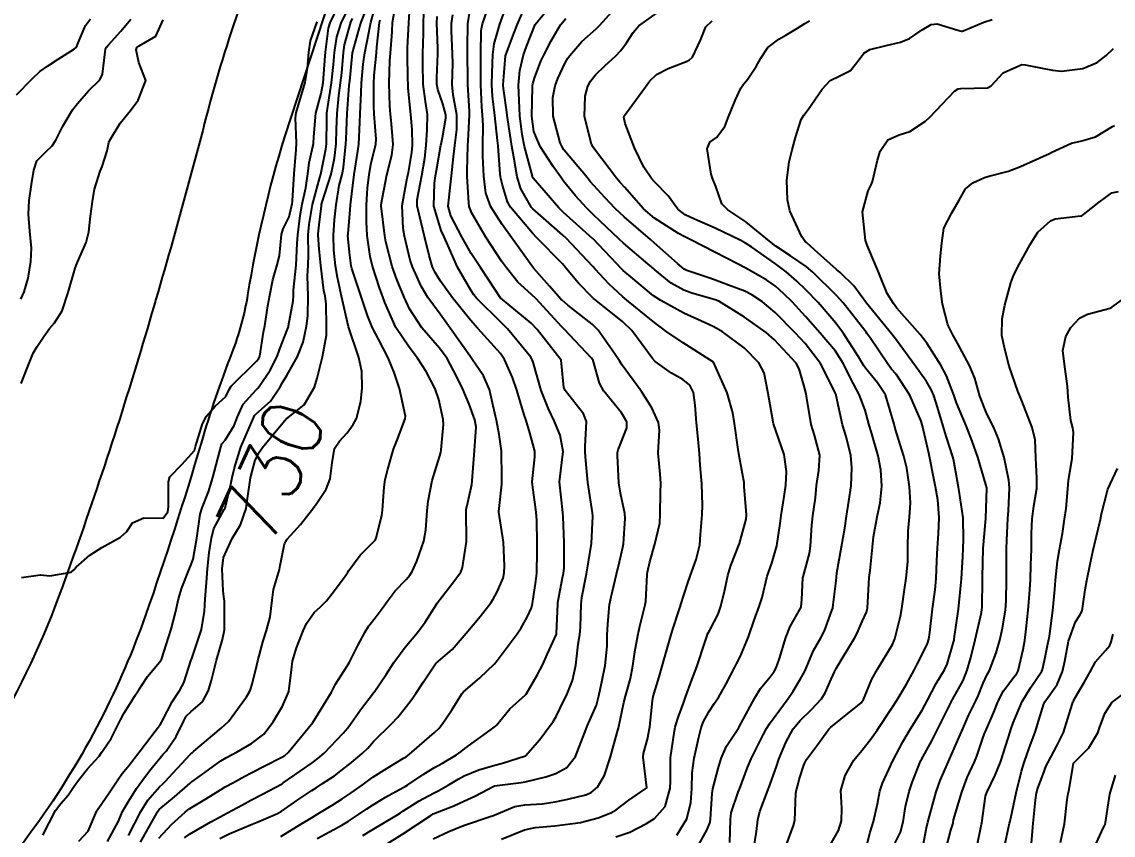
# Model space of a CAD drawing. Header units: metres. Extents: x 318500 to 325275, y 7408834 to 7428799.
# Drawn here: x 322037 to 322108.7, y 7416795.3 to 7416848.7 of the extents above; entities that cross this region are included whole.
import ezdxf
from ezdxf.enums import TextEntityAlignment as Align

# ---------------------------------------------------------------- set-up
doc = ezdxf.new("R2010")
doc.units = ezdxf.units.M
doc.header["$MEASUREMENT"] = 0
for name, color, linetype in [('Cotas', 45, 'Continuous'), ('Curvas de Nivel 1m', 11, 'Continuous'), ('Curvas de Nivel 5m', 15, 'Continuous'), ('Vias Primárias', 230, 'Continuous')]:
    doc.layers.add(name, color=color, linetype=linetype)
doc.styles.add('Style-STANDARD', font='STANDARD.shx')

msp = doc.modelspace()

# ---------------------------------------------------------------- linework, layer by layer
at = {"layer": 'Curvas de Nivel 1m', "flags": 128}
for points, elevation in [([(322060.885, 7416794.597), (322062.047, 7416795.324), (322063.89, 7416796.553), (322063.992, 7416796.621), (322064.062, 7416796.654), (322065.409, 7416797.198), (322066.074, 7416797.491), (322066.781, 7416797.818), (322068.09, 7416798.5), (322069.839, 7416798.729), (322070.095, 7416798.774), (322071.457, 7416799.099), (322072.103, 7416799.308), (322072.836, 7416799.712), (322073.393, 7416800.431), (322074.139, 7416802.352), (322074.17, 7416802.42), (322074.772, 7416803.8), (322074.933, 7416804.409), (322075.148, 7416805.443), (322075.356, 7416806.403), (322075.473, 7416807.661), (322075.492, 7416808.401), (322075.519, 7416809.112), (322075.644, 7416810.399), (322075.739, 7416810.916), (322076.088, 7416812.393), (322076.288, 7416813.216), (322076.521, 7416814.164), (322076.556, 7416814.387), (322076.664, 7416816.048), (322076.648, 7416816.387), (322076.35, 7416817.722), (322076.242, 7416818.392), (322076.168, 7416820.183), (322076.171, 7416820.393), (322076.206, 7416820.569), (322076.389, 7416821.005), (322076.782, 7416822.008), (322076.765, 7416822.386), (322076.419, 7416822.994), (322075.262, 7416824.408), (322074.975, 7416824.942), (322074.552, 7416826.419), (322074.462, 7416826.586), (322072.686, 7416828.447), (322072.493, 7416828.652), (322070.813, 7416830.467), (322070.523, 7416830.75), (322069.623, 7416831.575), (322068.86, 7416832.495), (322068.547, 7416832.952), (322067.519, 7416834.516), (322066.593, 7416836.091), (322066.426, 7416836.532), (322066.394, 7416836.74), (322066.285, 7416838.533), (322066.279, 7416838.879), (322066.328, 7416840.533), (322066.345, 7416840.843), (322066.447, 7416842.532), (322066.443, 7416842.772), (322066.325, 7416844.534), (322066.321, 7416844.919), (322066.317, 7416846.534), (322066.302, 7416846.971), (322066.34, 7416848.536), (322066.645, 7416850.398)], 739), ([(322080.049, 7416795.26), (322080.717, 7416796.33), (322080.987, 7416797.415), (322081.034, 7416798.326), (322081.066, 7416799.365), (322081.203, 7416800.324), (322081.511, 7416801.697), (322081.662, 7416802.317), (322081.788, 7416802.673), (322082.156, 7416803.351), (322082.542, 7416803.929), (322082.786, 7416804.304), (322083.294, 7416805.188), (322083.876, 7416806.293), (322083.986, 7416806.508), (322084.207, 7416806.963), (322084.761, 7416808.282), (322085.143, 7416809.37), (322085.475, 7416810.272), (322085.655, 7416810.873), (322085.999, 7416812.264), (322086.289, 7416813.12), (322086.626, 7416814.255), (322086.847, 7416815.727), (322086.908, 7416816.251), (322087.103, 7416817.494), (322087.209, 7416818.247), (322087.257, 7416819.135), (322087.098, 7416820.249), (322086.41, 7416822.26), (322086.059, 7416824.266), (322085.787, 7416825.604), (322085.452, 7416826.275), (322084.474, 7416827.245), (322083.057, 7416828.304), (322082.495, 7416828.637), (322081.92, 7416828.898), (322080.508, 7416829.535), (322079.008, 7416830.363), (322078.704, 7416830.549), (322078.523, 7416830.677), (322076.898, 7416832.025), (322076.539, 7416832.32), (322076.503, 7416832.354), (322076.466, 7416832.391), (322074.57, 7416834.401), (322074.55, 7416834.42), (322072.596, 7416836.171), (322072.316, 7416836.453), (322070.619, 7416838.396), (322070.59, 7416838.44), (322070.58, 7416838.471), (322070.568, 7416838.523), (322070.053, 7416840.479), (322069.893, 7416841.25), (322069.745, 7416842.484), (322069.699, 7416843.499), (322069.669, 7416844.49), (322069.742, 7416845.462), (322069.998, 7416846.487), (322070.189, 7416847.035), (322070.76, 7416848.48), (322072.362, 7416850.456)], 743), ([(322038.41, 7416795.261), (322039.248, 7416796.882), (322039.595, 7416797.349), (322040.075, 7416797.898), (322040.479, 7416798.471), (322040.75, 7416798.863), (322041.341, 7416799.618), (322042.114, 7416800.457), (322042.276, 7416800.689), (322042.383, 7416800.846), (322042.905, 7416801.616), (322043.528, 7416802.829), (322043.732, 7416803.24), (322044.156, 7416803.912), (322044.509, 7416804.47), (322044.724, 7416804.812), (322045.301, 7416805.685), (322046.199, 7416806.743), (322046.215, 7416806.775), (322046.217, 7416806.79), (322046.691, 7416808.309), (322046.857, 7416808.784), (322047.139, 7416809.878), (322047.328, 7416810.779), (322047.548, 7416811.49), (322048.057, 7416812.772), (322048.126, 7416812.927), (322048.286, 7416813.388), (322048.533, 7416814.767), (322048.753, 7416816.335), (322048.874, 7416816.762), (322049.29, 7416817.812), (322049.576, 7416818.752), (322050.03, 7416820.399), (322050.101, 7416820.744), (322050.182, 7416820.944), (322050.387, 7416821.201), (322050.982, 7416822.151), (322051.212, 7416822.728), (322051.584, 7416823.561), (322052.437, 7416824.508), (322052.541, 7416824.607), (322052.621, 7416824.708), (322053.359, 7416825.792), (322053.81, 7416826.696), (322053.984, 7416827.179), (322054.487, 7416828.479), (322054.547, 7416828.631), (322054.56, 7416828.689), (322054.853, 7416830.346), (322054.871, 7416830.685), (322054.888, 7416831.049), (322055.051, 7416832.682), (322055.129, 7416834.114), (322055.162, 7416834.681), (322055.32, 7416835.948), (322055.46, 7416836.677), (322055.696, 7416837.759), (322055.818, 7416838.672), (322055.912, 7416839.39), (322056.186, 7416840.667), (322056.226, 7416841.097), (322056.341, 7416842.665), (322056.693, 7416843.954), (322056.83, 7416844.658), (322056.965, 7416846.418), (322056.984, 7416846.656), (322057.173, 7416848.234), (322057.303, 7416848.652), (322057.882, 7416849.754)], 728), ([(322040.786, 7416794.863), (322041.387, 7416795.516), (322041.974, 7416796.851), (322042.003, 7416796.908), (322042.062, 7416796.985), (322042.819, 7416798.099), (322043.303, 7416798.832), (322043.622, 7416799.302), (322044.106, 7416799.889), (322044.514, 7416800.414), (322044.809, 7416800.81), (322046.138, 7416802.557), (322046.232, 7416802.696), (322046.28, 7416802.789), (322046.919, 7416804.022), (322047.425, 7416804.777), (322047.682, 7416805.271), (322048.161, 7416806.77), (322048.172, 7416806.799), (322048.201, 7416806.862), (322048.835, 7416808.761), (322049.026, 7416809.97), (322049.086, 7416810.757), (322049.174, 7416811.849), (322049.226, 7416812.756), (322049.346, 7416813.81), (322049.493, 7416814.752), (322049.659, 7416815.4), (322050.328, 7416816.631), (322050.369, 7416816.7), (322050.389, 7416816.739), (322050.772, 7416818.315), (322050.856, 7416818.733), (322051.002, 7416819.366), (322051.43, 7416820.724), (322051.712, 7416821.398), (322052.267, 7416822.712), (322052.315, 7416822.808), (322052.413, 7416822.907), (322053.373, 7416823.753), (322054.015, 7416824.694), (322054.167, 7416824.968), (322054.448, 7416825.442), (322055.142, 7416826.68), (322055.513, 7416827.636), (322055.727, 7416828.671), (322055.814, 7416829.357), (322055.85, 7416830.67), (322055.811, 7416831.949), (322055.844, 7416832.67), (322055.865, 7416833.356), (322055.855, 7416834.671), (322055.903, 7416835.347), (322056.133, 7416836.667), (322056.618, 7416838.445), (322056.678, 7416838.659), (322057.009, 7416840.29), (322057.043, 7416840.654), (322057.063, 7416842.266), (322057.074, 7416842.654), (322057.13, 7416843.099), (322057.385, 7416844.65), (322057.509, 7416845.857), (322057.574, 7416846.647), (322057.717, 7416847.674), (322058.025, 7416848.641), (322058.775, 7416850.083)], 729), ([(322044.044, 7416795.235), (322044.846, 7416796.808), (322045.311, 7416797.561), (322046.085, 7416798.44), (322046.268, 7416798.607), (322046.453, 7416798.786), (322047.237, 7416799.644), (322048.117, 7416800.58), (322048.216, 7416800.671), (322048.339, 7416800.767), (322050.135, 7416802.279), (322050.62, 7416802.733), (322051.785, 7416804.337), (322052.014, 7416804.712), (322052.067, 7416804.816), (322052.177, 7416805.181), (322052.475, 7416806.428), (322052.528, 7416806.707), (322052.886, 7416808.031), (322053.118, 7416808.701), (322053.346, 7416809.586), (322053.473, 7416810.698), (322053.577, 7416811.381), (322053.953, 7416812.693), (322054.016, 7416812.959), (322054.297, 7416814.389), (322054.463, 7416814.688), (322055.335, 7416815.655), (322056.122, 7416816.663), (322056.21, 7416816.784), (322056.334, 7416816.931), (322057.027, 7416817.973), (322057.289, 7416818.646), (322057.431, 7416819.704), (322057.58, 7416820.642), (322057.901, 7416821.123), (322058.396, 7416821.682), (322058.805, 7416822.225), (322059.016, 7416822.624), (322059.306, 7416823.742), (322059.394, 7416824.62), (322059.363, 7416825.709), (322059.166, 7416826.623), (322058.49, 7416828.63), (322058.032, 7416830.637), (322057.764, 7416831.873), (322057.643, 7416832.643), (322057.539, 7416833.662), (322057.505, 7416834.646), (322057.576, 7416835.654), (322057.683, 7416836.644), (322057.89, 7416837.918), (322058.079, 7416838.638), (322058.173, 7416839.091), (322058.326, 7416840.635), (322058.342, 7416840.947), (322058.413, 7416842.634), (322058.546, 7416844.48), (322058.566, 7416844.632), (322058.579, 7416844.755), (322058.726, 7416846.373), (322058.75, 7416846.609), (322058.755, 7416846.63), (322059.192, 7416848.187), (322059.333, 7416848.624), (322059.734, 7416849.656)], 731), ([(322054.045, 7416795.17), (322055.361, 7416795.979), (322056.057, 7416796.406), (322056.479, 7416796.654), (322057.463, 7416797.245), (322058.075, 7416797.645), (322058.659, 7416798.047), (322059.489, 7416798.616), (322059.838, 7416798.868), (322060.097, 7416799.06), (322061.035, 7416799.667), (322062.116, 7416800.316), (322062.283, 7416800.412), (322062.505, 7416800.574), (322064.134, 7416802), (322064.417, 7416802.268), (322064.654, 7416802.545), (322065.248, 7416803.445), (322065.935, 7416804.532), (322066.036, 7416804.667), (322066.174, 7416804.791), (322067.117, 7416805.585), (322068.088, 7416806.502), (322068.201, 7416806.631), (322069.571, 7416808.48), (322069.83, 7416808.872), (322070.236, 7416809.568), (322070.521, 7416810.192), (322070.583, 7416810.467), (322070.799, 7416811.938), (322070.857, 7416812.464), (322070.877, 7416813.881), (322070.874, 7416814.464), (322070.858, 7416815.929), (322070.82, 7416816.465), (322070.568, 7416818.257), (322070.559, 7416818.468), (322070.741, 7416820.102), (322070.735, 7416820.466), (322070.398, 7416821.675), (322070.153, 7416822.474), (322070.041, 7416822.851), (322069.541, 7416824.483), (322069.267, 7416825.306), (322068.736, 7416826.496), (322068.466, 7416826.878), (322066.992, 7416828.522), (322066.498, 7416829.075), (322065.315, 7416830.542), (322064.531, 7416831.633), (322064.175, 7416832.194), (322064.015, 7416832.558), (322063.793, 7416833.32), (322063.49, 7416834.566), (322063.127, 7416836.037), (322063.007, 7416836.574), (322063.01, 7416836.98), (322063.316, 7416838.57), (322063.497, 7416839.707), (322063.585, 7416840.566), (322063.665, 7416841.565), (322063.687, 7416842.565), (322063.554, 7416843.432), (322063.404, 7416844.569), (322063.365, 7416845.926), (322063.381, 7416846.57), (322063.426, 7416847.894), (322063.428, 7416848.573), (322063.461, 7416849.886)], 736), ([(322044.833, 7416794.808), (322045.81, 7416796.546), (322045.941, 7416796.792), (322045.985, 7416796.867), (322046.062, 7416796.945), (322047.075, 7416797.78), (322048.089, 7416798.68), (322048.141, 7416798.718), (322048.211, 7416798.768), (322049.294, 7416799.56), (322050.111, 7416800.141), (322050.486, 7416800.363), (322051.171, 7416800.724), (322052.126, 7416801.276), (322052.933, 7416801.901), (322053.539, 7416802.696), (322053.757, 7416803.083), (322054.156, 7416803.739), (322054.583, 7416804.684), (322054.76, 7416806.113), (322054.815, 7416806.681), (322055.084, 7416807.552), (322055.511, 7416808.671), (322055.726, 7416809.169), (322056.238, 7416809.87), (322056.652, 7416810.246), (322057.038, 7416810.648), (322057.565, 7416811.335), (322058.275, 7416812.265), (322058.427, 7416812.479), (322058.525, 7416812.628), (322059.262, 7416813.649), (322060.227, 7416814.611), (322060.261, 7416814.65), (322060.303, 7416814.778), (322060.681, 7416816.248), (322060.731, 7416816.604), (322060.842, 7416818.114), (322060.908, 7416818.602), (322061.066, 7416819.299), (322061.456, 7416820.594), (322061.719, 7416821.261), (322062.211, 7416822.583), (322062.229, 7416822.766), (322061.849, 7416824.589), (322061.497, 7416825.641), (322061.106, 7416826.6), (322060.478, 7416827.78), (322060.043, 7416828.614), (322059.745, 7416829.374), (322059.326, 7416830.622), (322058.709, 7416832.457), (322058.665, 7416832.629), (322058.553, 7416833.508), (322058.459, 7416834.632), (322058.462, 7416834.741), (322058.596, 7416836.333), (322058.62, 7416836.609), (322058.62, 7416836.63), (322058.622, 7416836.652), (322058.875, 7416838.627), (322059.106, 7416840.162), (322059.17, 7416840.625), (322059.242, 7416842.054), (322059.25, 7416842.624), (322059.32, 7416843.998), (322059.357, 7416844.623), (322059.46, 7416845.881), (322059.572, 7416846.622), (322059.76, 7416847.605), (322059.969, 7416848.618), (322060.146, 7416849.236)], 732), ([(322047.732, 7416795.084), (322048.046, 7416795.328), (322049.446, 7416796.141), (322050.057, 7416796.474), (322050.55, 7416796.733), (322051.529, 7416797.257), (322052.073, 7416797.55), (322052.834, 7416797.947), (322054.089, 7416798.607), (322054.142, 7416798.636), (322054.213, 7416798.688), (322055.318, 7416799.456), (322056.11, 7416800.021), (322056.48, 7416800.289), (322056.894, 7416800.648), (322058.133, 7416801.967), (322058.446, 7416802.318), (322058.671, 7416802.625), (322059.276, 7416803.496), (322060.139, 7416804.61), (322060.153, 7416804.628), (322060.171, 7416804.653), (322060.969, 7416805.818), (322061.46, 7416806.591), (322062.21, 7416807.608), (322063.032, 7416808.568), (322063.537, 7416809.254), (322064.248, 7416810.389), (322064.309, 7416810.489), (322064.353, 7416810.549), (322065.183, 7416811.624), (322065.865, 7416812.534), (322065.988, 7416812.828), (322066.245, 7416814.531), (322066.248, 7416814.583), (322066.213, 7416816.531), (322066.224, 7416816.639), (322066.339, 7416817.106), (322066.594, 7416818.289), (322066.623, 7416818.526), (322066.642, 7416818.805), (322066.771, 7416820.524), (322066.872, 7416822.054), (322066.801, 7416822.524), (322066.426, 7416823.566), (322066.002, 7416824.534), (322065.587, 7416825.4), (322064.972, 7416826.545), (322064.47, 7416827.234), (322063.318, 7416828.568), (322062.509, 7416829.818), (322062.155, 7416830.585), (322061.673, 7416831.734), (322061.372, 7416832.598), (322060.949, 7416834.22), (322060.876, 7416834.605), (322060.644, 7416836.565), (322060.64, 7416836.609), (322060.648, 7416836.657), (322061.007, 7416838.604), (322061.347, 7416839.891), (322061.431, 7416840.598), (322061.319, 7416841.951), (322061.253, 7416842.601), (322061.207, 7416843.124), (322061.155, 7416844.603), (322061.214, 7416846.112), (322061.244, 7416846.602), (322061.354, 7416847.998), (322061.391, 7416848.601), (322061.513, 7416849.344)], 734), ([(322056.425, 7416795.035), (322058.053, 7416795.92), (322058.495, 7416796.186), (322059.158, 7416796.619), (322059.692, 7416796.987), (322060.069, 7416797.242), (322060.914, 7416797.761), (322062.087, 7416798.387), (322062.211, 7416798.455), (322062.401, 7416798.575), (322063.407, 7416799.253), (322064.107, 7416799.69), (322064.657, 7416799.999), (322065.589, 7416800.535), (322065.895, 7416800.759), (322066.124, 7416800.959), (322067.791, 7416802.16), (322068.139, 7416802.411), (322068.227, 7416802.499), (322069.089, 7416803.553), (322070.123, 7416804.471), (322070.148, 7416804.493), (322070.171, 7416804.52), (322070.893, 7416805.76), (322071.248, 7416806.46), (322071.549, 7416807.114), (322072.147, 7416808.451), (322072.162, 7416808.509), (322072.236, 7416810.45), (322072.235, 7416810.466), (322072.251, 7416810.528), (322072.557, 7416812.164), (322072.612, 7416812.445), (322072.648, 7416812.808), (322072.648, 7416814.445), (322072.585, 7416816.188), (322072.569, 7416816.446), (322072.36, 7416818.45), (322072.585, 7416820.447), (322072.396, 7416821.516), (322072.002, 7416822.454), (322071.637, 7416823.242), (322071.142, 7416824.463), (322070.615, 7416826.312), (322070.564, 7416826.469), (322070.462, 7416826.636), (322068.94, 7416828.493), (322068.497, 7416828.948), (322066.898, 7416830.524), (322066.727, 7416830.732), (322066.525, 7416831.036), (322065.651, 7416832.539), (322064.96, 7416834.15), (322064.778, 7416834.548), (322064.576, 7416834.96), (322064.103, 7416836.557), (322064.131, 7416838.073), (322064.217, 7416838.556), (322064.277, 7416838.904), (322064.556, 7416840.551), (322064.573, 7416840.629), (322064.658, 7416841.056), (322064.895, 7416842.329), (322064.893, 7416842.548), (322064.687, 7416843.275), (322064.358, 7416844.216), (322064.297, 7416844.556), (322064.293, 7416844.97), (322064.364, 7416846.555), (322064.37, 7416846.921), (322064.302, 7416848.565), (322064.315, 7416849.014)], 737), ([(322059.429, 7416795.233), (322060.05, 7416795.621), (322061.666, 7416796.586), (322061.912, 7416796.733), (322062.064, 7416796.829), (322063.126, 7416797.512), (322064.082, 7416798.028), (322064.431, 7416798.201), (322065.038, 7416798.541), (322065.694, 7416798.936), (322066.099, 7416799.155), (322067.061, 7416799.56), (322068.11, 7416799.861), (322068.616, 7416799.989), (322070.12, 7416800.47), (322071.056, 7416801.535), (322071.748, 7416802.454), (322071.91, 7416802.686), (322072.15, 7416803.106), (322072.594, 7416804.013), (322072.809, 7416804.44), (322073.207, 7416805.413), (322073.417, 7416806.432), (322073.587, 7416807.803), (322073.688, 7416808.428), (322073.732, 7416808.923), (322073.77, 7416810.427), (322073.822, 7416810.861), (322074.118, 7416812.422), (322074.289, 7416813.337), (322074.444, 7416814.418), (322074.54, 7416816.203), (322074.528, 7416816.417), (322074.347, 7416817.57), (322074.223, 7416818.422), (322074.061, 7416820.109), (322074.038, 7416820.425), (322074.033, 7416820.778), (322074.13, 7416822.424), (322073.934, 7416822.911), (322072.718, 7416824.446), (322072.634, 7416824.64), (322072.46, 7416826.45), (322070.886, 7416828.466), (322070.496, 7416828.871), (322068.601, 7416830.417), (322068.52, 7416830.484), (322068.505, 7416830.5), (322067.716, 7416831.696), (322067.156, 7416832.521), (322066.554, 7416833.452), (322065.939, 7416834.536), (322065.21, 7416835.925), (322065.049, 7416836.546), (322065.193, 7416837.965), (322065.259, 7416838.544), (322065.397, 7416839.784), (322065.481, 7416840.542), (322065.609, 7416841.597), (322065.603, 7416842.541), (322065.37, 7416843.866), (322065.296, 7416844.544), (322065.337, 7416845.928), (322065.333, 7416846.544), (322065.248, 7416848.057), (322065.257, 7416848.553), (322065.335, 7416849.12)], 738), ([(322068.548, 7416794.995), (322070.051, 7416795.605), (322070.759, 7416795.757), (322072.054, 7416795.873), (322073.736, 7416796.104), (322074.058, 7416796.173), (322074.896, 7416796.407), (322075.732, 7416796.728), (322076.068, 7416796.933), (322076.906, 7416797.553), (322078.09, 7416798.37), (322077.837, 7416800.373), (322077.863, 7416800.633), (322078.132, 7416801.568), (322078.28, 7416802.368), (322078.455, 7416804.077), (322078.509, 7416804.365), (322078.895, 7416805.654), (322079.102, 7416806.356), (322079.444, 7416807.583), (322079.655, 7416808.348), (322079.788, 7416808.785), (322080.248, 7416810.187), (322080.289, 7416810.3), (322080.304, 7416810.339), (322080.784, 7416811.82), (322080.954, 7416812.33), (322081.32, 7416813.354), (322081.562, 7416814.321), (322081.62, 7416815.01), (322081.719, 7416816.319), (322081.751, 7416816.906), (322081.698, 7416818.32), (322081.597, 7416819.546), (322081.538, 7416820.323), (322081.457, 7416821.261), (322081.349, 7416822.326), (322081.264, 7416823.491), (322081.15, 7416824.329), (322080.916, 7416824.804), (322080.448, 7416825.168), (322079.701, 7416825.599), (322078.634, 7416826.367), (322078.463, 7416826.559), (322077.094, 7416828.384), (322076.499, 7416828.977), (322074.676, 7416830.418), (322074.59, 7416830.488), (322074.521, 7416830.559), (322073.6, 7416831.504), (322072.814, 7416832.446), (322072.545, 7416832.758), (322070.857, 7416834.467), (322070.575, 7416834.773), (322069.126, 7416836.492), (322068.939, 7416836.831), (322068.614, 7416837.932), (322068.494, 7416838.377), (322068.477, 7416838.502), (322068.463, 7416838.661), (322068.317, 7416840.505), (322068.289, 7416840.872), (322068.104, 7416842.509), (322067.956, 7416843.774), (322067.915, 7416844.512), (322067.923, 7416845.301), (322067.974, 7416846.511), (322068.051, 7416847.2), (322068.425, 7416848.505), (322068.769, 7416849.404)], 741), ([(322076.048, 7416795.144), (322076.963, 7416795.469), (322078.057, 7416796.026), (322078.588, 7416796.362), (322079.281, 7416797.142), (322079.626, 7416798.347), (322079.635, 7416798.808), (322079.643, 7416800.347), (322079.909, 7416802.115), (322079.953, 7416802.343), (322079.987, 7416802.498), (322080.15, 7416802.994), (322080.511, 7416803.988), (322080.634, 7416804.333), (322081.049, 7416805.465), (322081.373, 7416806.322), (322081.947, 7416808.044), (322082.031, 7416808.313), (322082.082, 7416808.452), (322082.226, 7416808.721), (322082.774, 7416809.773), (322082.957, 7416810.303), (322083.208, 7416811.358), (322083.412, 7416812.299), (322083.613, 7416812.97), (322084.136, 7416814.292), (322084.177, 7416814.416), (322084.309, 7416814.902), (322084.602, 7416816.01), (322084.625, 7416816.286), (322084.487, 7416818.159), (322084.484, 7416818.288), (322084.478, 7416818.405), (322084.367, 7416818.978), (322084.14, 7416820.292), (322084.096, 7416820.581), (322083.841, 7416822.296), (322083.734, 7416822.983), (322083.362, 7416824.301), (322082.46, 7416826.31), (322080.479, 7416827.577), (322079.332, 7416828.357), (322078.499, 7416828.976), (322076.785, 7416830.387), (322076.522, 7416830.611), (322075.588, 7416831.461), (322074.705, 7416832.418), (322074.543, 7416832.604), (322072.782, 7416834.447), (322072.573, 7416834.648), (322071.294, 7416835.758), (322070.598, 7416836.369), (322070.513, 7416836.471), (322069.814, 7416837.684), (322069.568, 7416838.486), (322069.355, 7416839.773), (322069.229, 7416840.491), (322068.948, 7416842.224), (322068.919, 7416842.496), (322068.9, 7416842.715), (322068.696, 7416844.133), (322068.653, 7416844.454), (322068.649, 7416844.501), (322068.651, 7416844.551), (322068.712, 7416845.322), (322068.815, 7416846.413), (322068.836, 7416846.499), (322069.35, 7416847.895), (322069.584, 7416848.492), (322069.954, 7416849.302)], 742), ([(322085.09, 7416794.274), (322085.289, 7416795.508), (322085.372, 7416796.27), (322085.519, 7416796.818), (322086.051, 7416798.261), (322086.062, 7416798.289), (322086.092, 7416798.368), (322086.594, 7416799.771), (322086.768, 7416800.25), (322087.228, 7416801.341), (322087.703, 7416802.237), (322088.149, 7416802.798), (322088.887, 7416803.498), (322089.561, 7416804.216), (322089.792, 7416804.597), (322090.189, 7416805.497), (322090.417, 7416805.987), (322090.53, 7416806.205), (322090.976, 7416806.967), (322091.729, 7416808.187), (322091.894, 7416808.516), (322092.236, 7416809.279), (322092.52, 7416809.901), (322092.582, 7416810.175), (322092.658, 7416811.791), (322092.691, 7416812.174), (322092.756, 7416812.642), (322092.92, 7416814.171), (322092.986, 7416814.846), (322093.223, 7416816.167), (322093.422, 7416817.086), (322093.524, 7416818.163), (322093.452, 7416819.245), (322093.274, 7416820.167), (322092.814, 7416821.764), (322092.686, 7416822.176), (322092.425, 7416823.156), (322092.027, 7416824.186), (322091.486, 7416825.23), (322090.998, 7416826.202), (322090.472, 7416827.038), (322089.469, 7416828.22), (322088.506, 7416829.319), (322087.655, 7416830.243), (322087.083, 7416830.81), (322086.531, 7416831.31), (322085.971, 7416831.706), (322084.935, 7416832.284), (322084.543, 7416832.502), (322084.087, 7416832.754), (322082.558, 7416833.53), (322080.983, 7416834.334), (322080.573, 7416834.539), (322080.167, 7416834.755), (322078.591, 7416835.766), (322077.871, 7416836.377), (322076.614, 7416837.797), (322076.335, 7416838.112), (322076.097, 7416838.398), (322074.648, 7416840.286), (322074.559, 7416840.421), (322074.459, 7416840.616), (322074.001, 7416842.43), (322074.041, 7416843.777), (322074.22, 7416844.427), (322074.379, 7416844.751), (322074.711, 7416845.177), (322075.347, 7416845.787), (322076.032, 7416846.407), (322076.375, 7416846.764), (322076.743, 7416847.273), (322077.183, 7416847.964), (322077.554, 7416848.388), (322078.769, 7416849.256)], 746), ([(322036.689, 7416843.866), (322037.714, 7416844.915), (322038.217, 7416845.398), (322038.713, 7416845.755), (322039.416, 7416846.193), (322040.492, 7416846.874), (322040.618, 7416846.985), (322040.736, 7416847.273), (322041.215, 7416848.403), (322041.551, 7416848.862)], 724), ([(322036.997, 7416824.922), (322037.342, 7416825.81), (322037.79, 7416826.91), (322038.04, 7416827.333), (322038.477, 7416828.008), (322038.858, 7416828.521), (322039.186, 7416828.89), (322039.693, 7416829.692), (322040.079, 7416830.877), (322040.536, 7416832.483), (322040.646, 7416832.762), (322040.692, 7416832.868), (322041.255, 7416834.168), (322041.441, 7416834.861), (322041.554, 7416835.892), (322041.67, 7416836.859), (322041.806, 7416837.66), (322042.192, 7416838.854), (322042.32, 7416839.158), (322042.64, 7416840.189), (322042.762, 7416840.735), (322042.805, 7416840.848), (322043.507, 7416841.997), (322044.169, 7416842.828), (322044.687, 7416843.522), (322045.172, 7416844.813), (322044.718, 7416845.99), (322044.539, 7416846.823), (322044.593, 7416846.961), (322044.734, 7416847.07), (322045.829, 7416847.719), (322046.328, 7416848.796)], 726), ([(322037.017, 7416812.17), (322038.272, 7416812.353), (322038.873, 7416812.289), (322040.275, 7416812.525), (322040.457, 7416812.689), (322040.616, 7416812.867), (322041.495, 7416813.651), (322042.293, 7416814.14), (322043.523, 7416814.832), (322043.934, 7416815.197), (322044.314, 7416815.761), (322045.04, 7416816.088), (322046.319, 7416816.078), (322046.631, 7416816.481), (322046.668, 7416816.787), (322046.676, 7416818.466), (322046.762, 7416818.786), (322047.544, 7416819.602), (322048.377, 7416820.511), (322048.439, 7416820.769), (322048.895, 7416822.271), (322049.177, 7416822.758), (322049.746, 7416823.424), (322050.43, 7416824.063), (322050.659, 7416824.515), (322050.796, 7416824.735), (322052.457, 7416826.38), (322052.604, 7416826.563), (322052.659, 7416826.708), (322052.915, 7416828.274), (322052.99, 7416828.705), (322053.205, 7416830.007), (322053.316, 7416830.702), (322053.52, 7416831.71), (322053.813, 7416832.697), (322053.953, 7416833.292), (322054.098, 7416834.695), (322054.199, 7416835.07), (322054.588, 7416835.862), (322054.751, 7416836.535), (322054.783, 7416836.687), (322054.817, 7416836.902), (322054.926, 7416838.685), (322055.062, 7416840.266), (322055.087, 7416840.683), (322055.016, 7416842.343), (322055.05, 7416842.684), (322055.217, 7416843.214), (322055.65, 7416844.676), (322055.793, 7416845.595), (322055.891, 7416846.673), (322056.007, 7416847.405), (322056.425, 7416848.665)], 727), ([(322046.043, 7416795.07), (322046.867, 7416795.966), (322047.761, 7416796.773), (322047.925, 7416796.908), (322048.064, 7416797.011), (322049.165, 7416797.662), (322050.083, 7416798.245), (322050.388, 7416798.432), (322050.934, 7416798.727), (322051.678, 7416799.134), (322052.1, 7416799.354), (322052.997, 7416799.811), (322054.115, 7416800.374), (322054.311, 7416800.493), (322054.521, 7416800.684), (322056.14, 7416802.66), (322057.368, 7416804.642), (322057.648, 7416805.168), (322058.191, 7416806.034), (322058.429, 7416806.395), (322058.561, 7416806.626), (322059.114, 7416807.718), (322059.582, 7416808.616), (322059.833, 7416809.007), (322060.234, 7416809.52), (322060.71, 7416810.136), (322061.03, 7416810.598), (322061.555, 7416811.296), (322062.272, 7416812.046), (322062.523, 7416812.33), (322062.672, 7416812.574), (322062.971, 7416813.254), (322063.44, 7416814.563), (322063.574, 7416815.298), (322063.652, 7416816.56), (322063.716, 7416817.183), (322063.983, 7416818.556), (322064.373, 7416819.822), (322064.551, 7416820.376), (322064.584, 7416820.548), (322064.73, 7416822.222), (322064.715, 7416822.547), (322064.43, 7416823.869), (322064.179, 7416824.554), (322063.588, 7416825.699), (322063.027, 7416826.571), (322062.471, 7416827.297), (322061.611, 7416828.593), (322060.889, 7416830.23), (322060.745, 7416830.607), (322060.682, 7416830.768), (322060.526, 7416831.19), (322060.064, 7416832.615), (322059.91, 7416833.256), (322059.718, 7416834.619), (322059.673, 7416835.53), (322059.675, 7416836.619), (322059.741, 7416837.748), (322059.845, 7416838.618), (322059.965, 7416839.281), (322060.285, 7416840.614), (322060.309, 7416840.959), (322060.187, 7416842.615), (322060.167, 7416843.133), (322060.163, 7416844.615), (322060.184, 7416845.139), (322060.326, 7416846.614), (322060.365, 7416846.984), (322060.539, 7416848.612), (322060.579, 7416848.794)], 733), ([(322081.327, 7416794.321), (322082.053, 7416795.625), (322082.247, 7416796.119), (322082.277, 7416796.308), (322082.384, 7416798.008), (322082.431, 7416798.307), (322082.768, 7416799.645), (322082.962, 7416800.302), (322083.312, 7416801.114), (322084.108, 7416802.29), (322084.124, 7416802.307), (322084.141, 7416802.34), (322085.171, 7416804.275), (322085.557, 7416804.892), (322086.191, 7416805.661), (322086.455, 7416805.997), (322086.592, 7416806.254), (322086.805, 7416806.85), (322087.213, 7416808.245), (322087.508, 7416808.964), (322088.221, 7416810.23), (322088.225, 7416810.256), (322088.258, 7416810.73), (322088.343, 7416812.166), (322088.351, 7416812.229), (322088.768, 7416813.752), (322088.841, 7416814.225), (322088.926, 7416815.619), (322088.991, 7416816.223), (322089.16, 7416817.41), (322089.24, 7416818.221), (322089.385, 7416819.205), (322089.449, 7416820.219), (322089.092, 7416821.531), (322088.872, 7416822.225), (322088.581, 7416824.085), (322088.556, 7416824.229), (322088.444, 7416824.658), (322088.09, 7416825.87), (322087.885, 7416826.239), (322086.483, 7416827.781), (322085.916, 7416828.269), (322084.505, 7416829.259), (322082.817, 7416830.307), (322082.521, 7416830.431), (322081.044, 7416830.851), (322080.527, 7416831.035), (322079.688, 7416831.509), (322078.619, 7416832.369), (322078.541, 7416832.438), (322078.151, 7416832.768), (322076.566, 7416834.127), (322076.277, 7416834.394), (322074.593, 7416835.981), (322074.138, 7416836.427), (322073.408, 7416837.238), (322072.618, 7416838.204), (322072.43, 7416838.452), (322071.932, 7416839.156), (322071.075, 7416840.466), (322070.665, 7416841.447), (322070.529, 7416842.472), (322070.585, 7416844.367), (322070.589, 7416844.481), (322070.599, 7416844.584), (322070.707, 7416844.954), (322071.127, 7416846.071), (322071.312, 7416846.471), (322071.805, 7416847.403), (322072.417, 7416848.455), (322072.764, 7416848.874)], 744), ([(322087.1, 7416794.244), (322087.731, 7416795.901), (322087.801, 7416796.234), (322087.873, 7416798.019), (322087.922, 7416798.233), (322087.961, 7416798.363), (322088.1, 7416798.923), (322088.413, 7416799.93), (322088.578, 7416800.225), (322089.241, 7416801.107), (322090.033, 7416802.211), (322090.089, 7416802.273), (322090.151, 7416802.328), (322090.831, 7416802.874), (322092.168, 7416803.956), (322092.317, 7416804.178), (322092.866, 7416805.493), (322093.247, 7416806.164), (322094.216, 7416807.776), (322094.333, 7416808.035), (322094.373, 7416808.148), (322094.741, 7416809.649), (322094.826, 7416810.144), (322095.018, 7416811.394), (322095.13, 7416812.142), (322095.225, 7416813.212), (322095.241, 7416814.141), (322095.248, 7416815.213), (322095.338, 7416816.14), (322095.409, 7416817.075), (322095.34, 7416818.14), (322095.154, 7416819.36), (322094.972, 7416820.144), (322094.407, 7416821.952), (322094.345, 7416822.151), (322094.322, 7416822.241), (322093.764, 7416824.16), (322093.244, 7416824.964), (322092.457, 7416825.91), (322092.349, 7416826.072), (322092.284, 7416826.183), (322091.983, 7416826.671), (322091.004, 7416828.202), (322090.5, 7416828.875), (322089.332, 7416830.222), (322088.528, 7416831.055), (322087.929, 7416831.634), (322087.242, 7416832.249), (322086.548, 7416832.779), (322084.979, 7416833.869), (322084.568, 7416834.128), (322084.272, 7416834.293), (322082.582, 7416835.114), (322081.212, 7416835.709), (322080.595, 7416835.987), (322080.13, 7416836.347), (322079.487, 7416837.236), (322078.617, 7416838.119), (322078.384, 7416838.372), (322077.899, 7416839.113), (322077.279, 7416840.391), (322076.674, 7416841.989), (322076.579, 7416842.401), (322076.598, 7416842.483), (322076.682, 7416842.594), (322078.005, 7416844.38), (322078.295, 7416844.788), (322078.712, 7416845.191), (322079.49, 7416845.587), (322080.726, 7416846.075), (322080.9, 7416846.165), (322081.098, 7416846.336), (322081.623, 7416847.455), (322081.956, 7416848.328), (322082.374, 7416848.713)], 747), ([(322090.044, 7416794.452), (322090.685, 7416795.577), (322090.877, 7416796.198), (322090.899, 7416797.018), (322090.831, 7416798.199), (322091.122, 7416799.177), (322091.691, 7416800.186), (322091.878, 7416800.43), (322092.128, 7416800.706), (322092.772, 7416801.539), (322093.213, 7416802.164), (322094.164, 7416803.571), (322094.535, 7416804.146), (322095.151, 7416805.175), (322095.671, 7416806.135), (322095.844, 7416806.494), (322096.216, 7416807.203), (322096.516, 7416807.835), (322096.604, 7416808.124), (322096.673, 7416808.562), (322096.855, 7416810.121), (322097.019, 7416811.369), (322097.09, 7416812.118), (322097.144, 7416813.27), (322097.189, 7416814.117), (322097.254, 7416815.051), (322097.289, 7416816.116), (322097.193, 7416817.271), (322097.037, 7416818.12), (322096.929, 7416818.682), (322096.652, 7416820.126), (322096.607, 7416820.35), (322096.397, 7416821.282), (322096.198, 7416822.132), (322096.11, 7416822.438), (322095.372, 7416824.141), (322094.454, 7416825.525), (322094.167, 7416825.864), (322093.939, 7416826.158), (322092.752, 7416827.91), (322092.568, 7416828.179), (322092.491, 7416828.277), (322090.981, 7416830.203), (322090.77, 7416830.454), (322090.525, 7416830.707), (322088.98, 7416832.226), (322088.545, 7416832.593), (322087.516, 7416833.286), (322086.565, 7416833.928), (322086.143, 7416834.266), (322084.589, 7416835.526), (322083.409, 7416836.308), (322083.007, 7416836.717), (322082.615, 7416837.853), (322082.432, 7416838.322), (322082.304, 7416838.644), (322082.045, 7416840.326), (322082.226, 7416840.754), (322082.661, 7416841.054), (322083.205, 7416841.779), (322083.414, 7416842.309), (322083.891, 7416843.501), (322084.259, 7416844.297), (322084.443, 7416844.555), (322084.709, 7416844.878), (322085.274, 7416845.729), (322085.573, 7416846.277), (322086.044, 7416846.967), (322086.749, 7416847.518), (322087.222, 7416847.786), (322087.994, 7416848.248), (322088.467, 7416848.539), (322088.765, 7416848.717)], 748), ([(322092.42, 7416794.174), (322092.763, 7416795.466), (322092.984, 7416796.166), (322093.243, 7416797.324), (322093.396, 7416798.16), (322093.57, 7416798.685), (322094.116, 7416799.862), (322094.2, 7416800.068), (322094.235, 7416800.149), (322094.895, 7416801.386), (322095.341, 7416802.138), (322096.163, 7416803.463), (322096.513, 7416804.125), (322097.082, 7416805.221), (322097.637, 7416806.108), (322097.821, 7416806.49), (322098.227, 7416807.922), (322098.263, 7416808.066), (322098.27, 7416808.099), (322098.28, 7416808.149), (322098.557, 7416810.095), (322098.72, 7416811.647), (322098.75, 7416812.093), (322098.838, 7416813.556), (322098.864, 7416814.092), (322098.897, 7416814.673), (322098.858, 7416816.092), (322098.603, 7416817.849), (322098.558, 7416818.097), (322098.375, 7416819.102), (322098.22, 7416819.935), (322098.179, 7416820.103), (322097.749, 7416821.459), (322097.56, 7416822.113), (322097.18, 7416823.368), (322096.932, 7416824.123), (322096.786, 7416824.467), (322096.449, 7416825.038), (322095.673, 7416826.138), (322094.484, 7416827.764), (322094.182, 7416828.155), (322092.52, 7416830.18), (322091.674, 7416831.335), (322090.775, 7416832.206), (322090.543, 7416832.406), (322089.102, 7416833.692), (322088.569, 7416834.161), (322088.491, 7416834.241), (322088.269, 7416834.549), (322087.489, 7416836.251), (322087.317, 7416836.963), (322087.287, 7416838.253), (322087.435, 7416839.455), (322087.628, 7416840.25), (322087.857, 7416841.053), (322088.228, 7416842.245), (322088.391, 7416842.535), (322088.687, 7416842.904), (322089.611, 7416844.226), (322090.12, 7416844.808), (322090.713, 7416845.08), (322091.455, 7416845.463), (322092.026, 7416846.191), (322092.33, 7416846.592), (322092.74, 7416846.846), (322093.803, 7416847.111), (322094.747, 7416847.324), (322095.331, 7416847.571), (322096.161, 7416848.139), (322096.763, 7416848.474), (322097.166, 7416848.525), (322098.506, 7416848.104), (322098.759, 7416848.047), (322098.809, 7416848.05), (322098.963, 7416848.098), (322100.217, 7416848.634), (322100.767, 7416848.818)], 749), ([(322096.152, 7416794.128), (322096.446, 7416795.743), (322096.539, 7416796.123), (322096.711, 7416796.755), (322097.096, 7416798.115), (322097.358, 7416798.855), (322097.894, 7416800.103), (322097.965, 7416800.259), (322098.128, 7416800.604), (322098.581, 7416801.656), (322098.768, 7416802.091), (322099.245, 7416803.168), (322099.689, 7416804.077), (322099.843, 7416804.407), (322100.188, 7416805.239), (322100.451, 7416805.813), (322100.584, 7416806.066), (322101.042, 7416807.237), (322101.273, 7416808.06), (322101.448, 7416808.847), (322101.64, 7416810.056), (322101.68, 7416810.634), (322101.711, 7416812.056), (322101.707, 7416812.638), (322101.713, 7416814.056), (322101.74, 7416814.631), (322101.806, 7416816.055), (322101.836, 7416816.556), (322101.9, 7416818.055), (322101.864, 7416818.559), (322101.56, 7416820.058), (322101.184, 7416821.28), (322100.855, 7416822.066), (322100.423, 7416822.923), (322099.966, 7416824.077), (322099.626, 7416825.256), (322099.283, 7416826.092), (322098.482, 7416827.563), (322098.181, 7416828.105), (322097.852, 7416828.757), (322097.505, 7416830.115), (322097.395, 7416830.983), (322097.288, 7416832.119), (322097.384, 7416833.291), (322097.456, 7416834.117), (322097.597, 7416835.102), (322098.112, 7416836.107), (322098.609, 7416836.95), (322099.025, 7416837.687), (322099.498, 7416838.091), (322100.27, 7416838.439), (322100.627, 7416838.547), (322101.832, 7416838.862), (322102.637, 7416839.153), (322104.534, 7416840.022), (322104.612, 7416840.059), (322104.651, 7416840.08), (322105.977, 7416840.69), (322106.663, 7416840.842), (322107.549, 7416841.104), (322108.677, 7416841.785), (322108.793, 7416841.853)], 751), ([(322097.749, 7416794.4), (322098.062, 7416795.6), (322098.175, 7416795.992), (322098.199, 7416796.098), (322098.236, 7416796.262), (322098.779, 7416798.09), (322099.137, 7416799.052), (322099.604, 7416800.078), (322099.756, 7416800.445), (322100.142, 7416801.562), (322100.272, 7416801.945), (322100.321, 7416802.068), (322100.888, 7416803.337), (322101.17, 7416804.06), (322101.509, 7416804.728), (322102.194, 7416805.626), (322102.379, 7416805.866), (322102.469, 7416806.046), (322102.802, 7416807.461), (322102.905, 7416808.04), (322103.009, 7416808.81), (322103.143, 7416810.037), (322103.225, 7416811.077), (322103.276, 7416812.035), (322103.31, 7416813.019), (322103.345, 7416814.034), (322103.36, 7416815.074), (322103.396, 7416816.034), (322103.506, 7416816.869), (322103.695, 7416818.03), (322103.707, 7416818.693), (322103.64, 7416820.031), (322103.587, 7416821.217), (322103.401, 7416822.035), (322102.716, 7416823.766), (322102.601, 7416824.048), (322102.445, 7416824.407), (322101.893, 7416826.059), (322101.594, 7416827.176), (322101.407, 7416828.066), (322101.422, 7416829.151), (322101.596, 7416830.064), (322102.004, 7416831.52), (322102.196, 7416832.055), (322102.557, 7416832.774), (322103.263, 7416834.04), (322103.759, 7416834.856), (322104.594, 7416835.602), (322104.9, 7416835.713), (322106.599, 7416835.91), (322106.668, 7416835.93), (322106.773, 7416835.997), (322107.789, 7416836.806), (322108.622, 7416837.419), (322109.074, 7416837.512)], 752), ([(322099.742, 7416794.377), (322100.069, 7416795.978), (322100.086, 7416796.054), (322100.086, 7416796.07), (322100.341, 7416797.814), (322100.425, 7416798.067), (322100.973, 7416799.195), (322101.314, 7416800.058), (322101.514, 7416800.672), (322101.951, 7416802.052), (322102.002, 7416802.201), (322102.156, 7416802.64), (322102.741, 7416804.041), (322103.283, 7416804.934), (322104.032, 7416806.023), (322104.085, 7416806.138), (322104.211, 7416806.726), (322104.423, 7416807.821), (322104.47, 7416808.016), (322104.536, 7416808.319), (322104.745, 7416810.013), (322104.886, 7416811.395), (322104.937, 7416812.01), (322105.06, 7416813.247), (322105.189, 7416814.007), (322105.387, 7416815.07), (322105.512, 7416816.002), (322105.624, 7416816.718), (322105.734, 7416817.999), (322105.791, 7416818.576), (322106.028, 7416819.995), (322106.11, 7416821.706), (322106.063, 7416822.003), (322105.94, 7416822.482), (322105.758, 7416824.007), (322105.72, 7416824.738), (322105.531, 7416826.009), (322105.415, 7416827.076), (322105.6, 7416828.009), (322105.925, 7416828.58), (322106.508, 7416829.194), (322107.04, 7416829.464), (322108.518, 7416829.854), (322108.596, 7416829.892), (322108.702, 7416829.967), (322109.755, 7416830.729)], 753), ([(322101.574, 7416794.528), (322101.917, 7416796.052), (322101.945, 7416796.177), (322102.077, 7416796.798), (322102.339, 7416798.046), (322102.696, 7416799.457), (322102.866, 7416800.039), (322103.189, 7416800.98), (322103.586, 7416802.028), (322104.169, 7416803.878), (322104.239, 7416804.019), (322105.033, 7416805.162), (322105.394, 7416806.002), (322105.531, 7416806.679), (322105.778, 7416807.997), (322106.243, 7416809.268), (322106.526, 7416809.708), (322106.672, 7416809.986), (322106.881, 7416811.373), (322106.983, 7416811.983), (322107.213, 7416813.064), (322107.403, 7416813.979), (322107.585, 7416814.71), (322107.878, 7416815.975), (322107.957, 7416816.353), (322108.36, 7416817.97), (322109.006, 7416819.335)], 754), ([(322105.266, 7416794.788), (322105.513, 7416795.998), (322105.701, 7416797.61), (322105.768, 7416797.995), (322105.829, 7416798.259), (322106.12, 7416799.99), (322107.111, 7416801.004), (322107.706, 7416801.974), (322107.826, 7416802.3), (322108.163, 7416803.24), (322108.636, 7416803.963), (322109.5, 7416804.63)], 756), ([(322107.511, 7416794.512), (322108.066, 7416795.72), (322108.153, 7416795.884), (322108.185, 7416795.968), (322108.208, 7416796.104), (322108.49, 7416797.964), (322108.866, 7416799.202)], 757)]:
    msp.add_lwpolyline(points, dxfattribs=dict(at, elevation=elevation))
at = {"layer": 'Curvas de Nivel 5m', "flags": 128}
for points, elevation in [([(322050.043, 7416795.047), (322050.661, 7416795.346), (322052.052, 7416795.934), (322052.606, 7416796.153), (322053.823, 7416796.692), (322053.979, 7416796.773), (322054.062, 7416796.82), (322055.172, 7416797.575), (322056.083, 7416798.195), (322056.362, 7416798.38), (322056.796, 7416798.649), (322057.567, 7416799.169), (322058.104, 7416799.568), (322058.697, 7416800.039), (322059.398, 7416800.617), (322059.753, 7416800.984), (322060.128, 7416801.403), (322061.341, 7416802.592), (322061.73, 7416803.003), (322062.154, 7416803.541), (322062.607, 7416804.13), (322062.921, 7416804.569), (322063.423, 7416805.32), (322064.199, 7416806.5), (322064.22, 7416806.529), (322064.245, 7416806.55), (322065.303, 7416807.445), (322066.22, 7416808.53), (322067.139, 7416809.614), (322067.833, 7416810.506), (322067.998, 7416810.76), (322068.261, 7416811.247), (322068.643, 7416812.125), (322068.727, 7416812.493), (322068.745, 7416812.953), (322068.664, 7416814.495), (322068.363, 7416816.466), (322068.361, 7416816.5), (322068.555, 7416818.299), (322068.556, 7416818.497), (322068.557, 7416818.692), (322068.545, 7416820.498), (322068.396, 7416821.571), (322068.205, 7416822.503), (322068.152, 7416822.766), (322067.76, 7416824.51), (322067.359, 7416825.427), (322066.604, 7416826.528), (322066.463, 7416826.728), (322065.178, 7416828.543), (322064.504, 7416829.467), (322063.714, 7416830.562), (322063.265, 7416831.307), (322062.69, 7416832.578), (322062.547, 7416833.013), (322062.171, 7416834.586), (322062.076, 7416835.089), (322062.022, 7416836.589), (322062.32, 7416838.287), (322062.398, 7416838.583), (322062.434, 7416838.772), (322062.643, 7416840.08), (322062.7, 7416840.528), (322062.702, 7416840.579), (322062.665, 7416841.587), (322062.596, 7416842.581), (322062.415, 7416844.302), (322062.402, 7416844.584), (322062.4, 7416844.889), (322062.366, 7416846.585), (322062.378, 7416846.943), (322062.463, 7416848.584), (322062.567, 7416850.372)], 735), ([(322064.045, 7416795.03), (322065.076, 7416795.513), (322066.054, 7416795.889), (322067.867, 7416796.503), (322068.009, 7416796.553), (322068.061, 7416796.576), (322069.411, 7416797.138), (322070.072, 7416797.259), (322071.204, 7416797.328), (322072.075, 7416797.443), (322072.894, 7416797.621), (322074.082, 7416797.914), (322074.435, 7416798.065), (322074.838, 7416798.409), (322075.308, 7416799.196), (322075.705, 7416800.396), (322076.136, 7416801.996), (322076.224, 7416802.304), (322076.243, 7416802.389), (322076.58, 7416803.969), (322076.68, 7416804.385), (322077.014, 7416805.555), (322077.177, 7416806.38), (322077.291, 7416807.297), (322077.499, 7416808.377), (322077.63, 7416808.975), (322077.977, 7416810.373), (322078.016, 7416810.61), (322078.115, 7416812.372), (322078.133, 7416812.52), (322078.288, 7416813.209), (322078.609, 7416814.365), (322078.931, 7416815.751), (322078.966, 7416816.36), (322078.979, 7416817.732), (322079.004, 7416818.36), (322078.958, 7416818.953), (322078.827, 7416820.363), (322078.925, 7416821.84), (322078.86, 7416822.363), (322078.424, 7416823.307), (322077.737, 7416824.377), (322076.457, 7416826.125), (322076.356, 7416826.288), (322076.296, 7416826.392), (322075.974, 7416826.891), (322074.896, 7416828.414), (322074.496, 7416828.797), (322072.899, 7416830.06), (322072.519, 7416830.373), (322072.439, 7416830.451), (322071.693, 7416831.294), (322070.664, 7416832.469), (322070.542, 7416832.627), (322069.207, 7416834.49), (322068.583, 7416835.343), (322067.838, 7416836.511), (322067.509, 7416837.417), (322067.374, 7416838.519), (322067.313, 7416839.847), (322067.308, 7416840.52), (322067.34, 7416841.85), (322067.294, 7416842.521), (322067.241, 7416843.077), (322067.178, 7416844.523), (322067.179, 7416846.067), (322067.183, 7416846.523), (322067.201, 7416848.075), (322067.284, 7416848.522), (322067.572, 7416849.322)], 740), ([(322083.55, 7416794.79), (322083.574, 7416796.295), (322083.627, 7416796.734), (322084.087, 7416798.086), (322084.146, 7416798.233), (322084.169, 7416798.289), (322084.697, 7416799.696), (322084.943, 7416800.278), (322085.729, 7416801.86), (322085.95, 7416802.263), (322086.145, 7416802.567), (322087.379, 7416804.242), (322087.702, 7416804.713), (322088.189, 7416805.522), (322088.445, 7416805.979), (322088.553, 7416806.226), (322089.044, 7416807.39), (322089.519, 7416808.217), (322089.762, 7416808.68), (322090.247, 7416810.01), (322090.299, 7416810.159), (322090.313, 7416810.209), (322090.516, 7416811.967), (322090.537, 7416812.206), (322090.573, 7416812.495), (322090.883, 7416814.201), (322091.099, 7416815.418), (322091.212, 7416816.197), (322091.36, 7416817.179), (322091.514, 7416818.193), (322091.553, 7416819.373), (322091.488, 7416820.193), (322091.169, 7416821.428), (322090.931, 7416822.202), (322090.528, 7416824.119), (322090.501, 7416824.209), (322090.483, 7416824.252), (322090.441, 7416824.356), (322089.501, 7416826.22), (322088.48, 7416827.535), (322087.82, 7416828.24), (322086.51, 7416829.578), (322085.683, 7416830.273), (322084.982, 7416830.741), (322084.527, 7416830.971), (322083.455, 7416831.377), (322082.534, 7416831.717), (322082.089, 7416831.87), (322080.706, 7416832.338), (322080.541, 7416832.424), (322080.097, 7416832.797), (322078.567, 7416834.157), (322078.319, 7416834.373), (322076.592, 7416835.847), (322076.01, 7416836.399), (322075.326, 7416837.128), (322074.615, 7416837.901), (322074.371, 7416838.177), (322074.163, 7416838.427), (322072.647, 7416840.26), (322072.519, 7416840.451), (322072.4, 7416840.706), (322071.932, 7416842.457), (322071.918, 7416843.684), (322072.071, 7416844.459), (322072.233, 7416844.931), (322072.723, 7416845.96), (322072.902, 7416846.273), (322073.027, 7416846.446), (322073.814, 7416847.364), (322074.757, 7416848.204), (322074.869, 7416848.308), (322074.974, 7416848.418), (322075.833, 7416849.345)], 745), ([(322036.981, 7416830.455), (322037.199, 7416830.92), (322037.448, 7416831.835), (322037.632, 7416832.914), (322037.672, 7416833.795), (322037.561, 7416834.915), (322037.466, 7416836.038), (322037.513, 7416836.916), (322037.675, 7416837.979), (322037.819, 7416838.912), (322038.018, 7416839.521), (322038.639, 7416840.142), (322039.03, 7416840.509), (322039.269, 7416840.891), (322039.736, 7416841.812), (322040.364, 7416842.875), (322040.684, 7416843.299), (322041.426, 7416844.13), (322042.157, 7416844.855), (322042.337, 7416845.222), (322042.542, 7416846.852), (322042.593, 7416846.99), (322042.734, 7416847.147), (322043.54, 7416848.046), (322044.192, 7416848.829)], 725), ([(322042.672, 7416794.841), (322043.37, 7416796.147), (322043.653, 7416796.826), (322043.799, 7416797.089), (322044.07, 7416797.512), (322044.571, 7416798.325), (322044.91, 7416798.808), (322045.419, 7416799.481), (322046.113, 7416800.334), (322046.328, 7416800.576), (322046.51, 7416800.786), (322047.166, 7416801.743), (322047.67, 7416802.775), (322047.84, 7416803.078), (322048.149, 7416803.379), (322048.911, 7416804.006), (322049.297, 7416804.753), (322049.486, 7416805.445), (322049.831, 7416806.746), (322050.214, 7416808.102), (322050.339, 7416808.738), (322050.346, 7416810.641), (322050.337, 7416810.739), (322050.258, 7416811.298), (322050.201, 7416812.741), (322050.288, 7416813.496), (322050.849, 7416814.732), (322051.392, 7416815.645), (322051.769, 7416816.718), (322051.842, 7416817.213), (322052.047, 7416818.715), (322052.372, 7416819.885), (322052.656, 7416820.429), (322052.852, 7416820.705), (322053.535, 7416821.557), (322054.409, 7416822.601), (322054.453, 7416822.646), (322054.537, 7416822.688), (322055.589, 7416823.506), (322056.27, 7416824.663), (322056.446, 7416825.265), (322056.789, 7416826.655), (322057.043, 7416828.09), (322057.057, 7416828.651), (322057.021, 7416830.144), (322056.952, 7416830.654), (322056.882, 7416831.013), (322056.667, 7416832.658), (322056.557, 7416833.76), (322056.496, 7416834.661), (322056.499, 7416834.734), (322056.583, 7416835.527), (322056.71, 7416836.547), (322056.723, 7416836.658), (322056.76, 7416836.816), (322057.347, 7416838.649), (322057.582, 7416839.7), (322057.676, 7416840.645), (322057.706, 7416841.603), (322057.743, 7416842.644), (322057.859, 7416843.81), (322057.976, 7416844.641), (322058.048, 7416845.301), (322058.161, 7416846.639), (322058.241, 7416847.134), (322058.653, 7416848.632), (322058.763, 7416848.88)], 730), ([(322094.085, 7416794.15), (322094.746, 7416795.457), (322094.928, 7416796.141), (322095.083, 7416797.137), (322095.311, 7416798.138), (322095.509, 7416798.726), (322096.065, 7416800.131), (322096.083, 7416800.168), (322096.122, 7416800.235), (322096.8, 7416801.461), (322097.133, 7416802.115), (322098.071, 7416804.004), (322098.123, 7416804.101), (322098.138, 7416804.133), (322098.171, 7416804.18), (322098.867, 7416805.412), (322099.135, 7416806.086), (322099.364, 7416806.931), (322099.649, 7416808.079), (322100.066, 7416809.89), (322100.095, 7416810.072), (322100.108, 7416810.217), (322100.144, 7416812.072), (322100.144, 7416812.21), (322100.181, 7416814.072), (322100.327, 7416815.802), (322100.357, 7416816.042), (322100.36, 7416816.07), (322100.417, 7416818.011), (322100.415, 7416818.069), (322100.363, 7416818.282), (322099.825, 7416820.078), (322099.454, 7416821.138), (322099.074, 7416822.09), (322098.433, 7416823.647), (322098.263, 7416824.103), (322097.759, 7416825.417), (322097.39, 7416826.116), (322096.481, 7416827.559), (322096.047, 7416828.134), (322094.516, 7416829.864), (322094.278, 7416830.162), (322093.873, 7416830.821), (322093.32, 7416832.172), (322092.567, 7416833.986), (322092.49, 7416834.181), (322092.455, 7416834.299), (322092.26, 7416836.185), (322092.614, 7416837.551), (322092.831, 7416837.964), (322092.92, 7416838.177), (322093.244, 7416839.571), (322093.406, 7416840.172), (322093.917, 7416840.911), (322094.666, 7416841.229), (322095.36, 7416841.46), (322096.396, 7416842.134), (322096.683, 7416842.398), (322098.296, 7416844.106), (322098.542, 7416844.263), (322098.703, 7416844.287), (322100.459, 7416844.327), (322100.706, 7416844.455), (322101.481, 7416845.306), (322102.727, 7416845.85), (322102.933, 7416845.841), (322104.722, 7416845.475), (322105.316, 7416845.422), (322106.726, 7416845.587), (322107.67, 7416845.986), (322108.265, 7416846.449), (322108.744, 7416846.898)], 750), ([(322103.342, 7416794.74), (322103.468, 7416796.029), (322103.611, 7416797.553), (322103.689, 7416798.026), (322103.773, 7416798.347), (322104.109, 7416799.271), (322104.326, 7416799.808), (322104.416, 7416800.016), (322105.013, 7416801.131), (322105.457, 7416802), (322106.022, 7416803.846), (322106.07, 7416803.991), (322106.102, 7416804.06), (322106.173, 7416804.203), (322106.843, 7416805.331), (322107.204, 7416805.98), (322107.552, 7416806.635), (322108.221, 7416807.394), (322108.487, 7416807.705), (322108.577, 7416807.965), (322108.722, 7416808.45)], 755)]:
    msp.add_lwpolyline(points, dxfattribs=dict(at, elevation=elevation))
at = {"layer": 'Vias Primárias'}
for points in [[(322057.644, 7416932.085, -0.025492), (322059.427, 7416921.832, -0.038844), (322060.006, 7416908.539, 0.035593), (322060.421, 7416897.351, -0.042947), (322060.67, 7416886.211, -0.02316), (322059.591, 7416876.418, -0.042894), (322057.349, 7416867.327, 0.002165), (322054.401, 7416858.526, -0.005637), (322051.412, 7416849.805, 0.021841), (322049.17, 7416842.5, -0.009522), (322044.852, 7416827.086, -0.014737), (322039.499, 7416811.023, -0.052004), (322034.641, 7416801.094, -0.044873), (322026.587, 7416790.47, 0.005782), (322017.574, 7416780.333, -0.002017), (322006.734, 7416767.954, -0.034029), (321998.851, 7416760.164, -0.010447), (321988.845, 7416751.895, -0.030219), (321975.936, 7416742.887, -0.017589), (321965.261, 7416736.865, 0.002537)], [(322058.148, 7416852.878), (322054.295, 7416841.113, 0.035079), (322051.87, 7416830.743, -0.052954), (322050.834, 7416826.931, 0.021208), (322048.81, 7416821.001, -0.012949), (322045.166, 7416809.716, -0.034253), (322042.201, 7416802.83, -0.037432), (322037.895, 7416795.807, -0.022254), (322032.475, 7416788.956), (322024.33, 7416779.553), (322016.543, 7416770.31), (322005.944, 7416759.788), (321999.302, 7416753.378), (321994.286, 7416748.485, -0.032386), (321987.723, 7416743.891), (321976.058, 7416736.805), (321954.587, 7416724.831)]]:
    msp.add_lwpolyline(points, format="xyb", dxfattribs=at)

# ---------------------------------------------------------------- texts
at = {"layer": 'Cotas', "style": 'Style-STANDARD'}
msp.add_text('730', height=4, rotation=65.3768, dxfattribs=at).set_placement((322053.452, 7416819.171, 730), align=Align.MIDDLE_CENTER)

doc.saveas('drawing.dxf')
